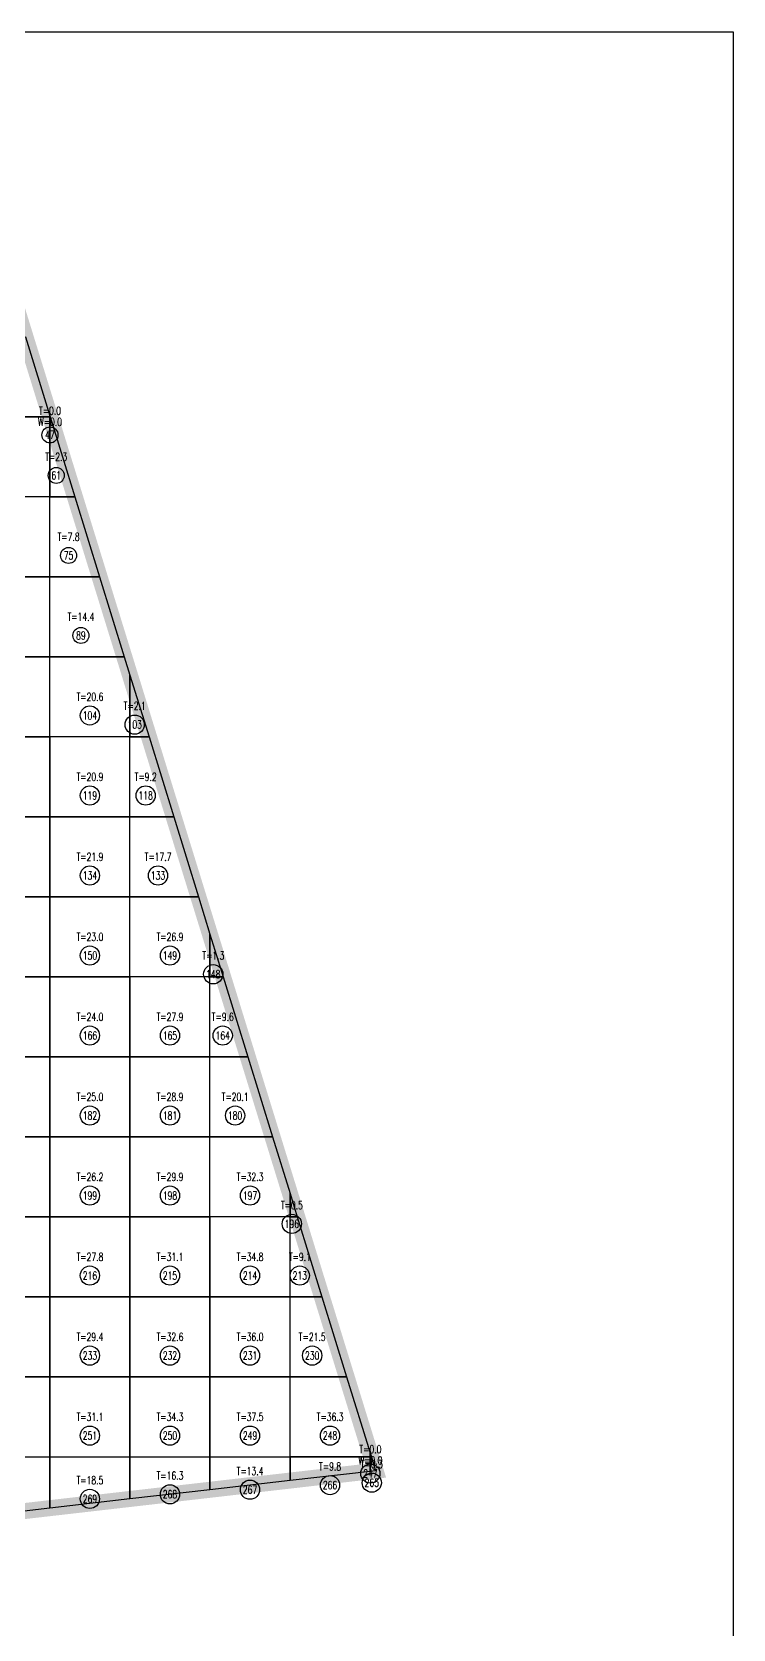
# Model space of a CAD drawing. Extents: x 4283 to 40403, y 1134 to 1764.
# Drawn here: x 14248.2 to 14292, y 1574.3 to 1674.1 of the extents above; entities that cross this region are included whole.
import ezdxf
from ezdxf.enums import TextEntityAlignment as Align

# ---------------------------------------------------------------- set-up
doc = ezdxf.new("R2010")
doc.units = 0
for name, color, linetype in [('tdz_15-3方格网', 2, 'Continuous'), ('tdz_15-3方格网计算', 7, 'Continuous'), ('tdz_土方计算图', 7, 'Continuous'), ('tdz_格田', 6, 'Continuous')]:
    doc.layers.add(name, color=color, linetype=linetype)
doc.styles.add('GLandNum', font='txt_____.ttf', dxfattribs={"width": 0.7, "height": 0.5})

msp = doc.modelspace()

# ---------------------------------------------------------------- linework, layer by layer
at = {"layer": 'tdz_15-3方格网', "linetype": 'Continuous'}
for points in [[(14249.317, 1650.103, 3390.774), (14249.317, 1650.045, 3390.774), (14244.317, 1650.045, 3390.792), (14244.317, 1655.045, 3390.765), (14247.791, 1655.045, 3390.757)], [(14244.317, 1645.045, 3390.819), (14244.317, 1650.045, 3390.792), (14249.317, 1650.045, 3390.774), (14249.317, 1645.045, 3390.79)], [(14249.335, 1650.045, 3390.774), (14249.317, 1650.045, 3390.774), (14249.317, 1650.103, 3390.774)], [(14249.317, 1650.045, 3390.774), (14249.335, 1650.045, 3390.774), (14250.878, 1645.045, 3390.791), (14249.317, 1645.045, 3390.79)], [(14244.317, 1645.045, 3390.819), (14244.317, 1640.045, 3390.846), (14249.317, 1640.045, 3390.817), (14249.317, 1645.045, 3390.79)], [(14249.317, 1645.045, 3390.79), (14250.878, 1645.045, 3390.791), (14252.421, 1640.045, 3390.808), (14249.317, 1640.045, 3390.817)], [(14244.317, 1640.045, 3390.846), (14244.317, 1635.045, 3390.873), (14249.317, 1635.045, 3390.844), (14249.317, 1640.045, 3390.817)], [(14249.317, 1640.045, 3390.817), (14252.421, 1640.045, 3390.808), (14253.964, 1635.045, 3390.825), (14249.317, 1635.045, 3390.844)], [(14244.317, 1635.045, 3390.873), (14244.317, 1630.045, 3390.9), (14249.317, 1630.045, 3390.871), (14249.317, 1635.045, 3390.844)], [(14254.317, 1633.904, 3390.829), (14254.317, 1630.045, 3390.842), (14249.317, 1630.045, 3390.871), (14249.317, 1635.045, 3390.844), (14253.964, 1635.045, 3390.825)], [(14255.508, 1630.045, 3390.842), (14254.317, 1630.045, 3390.842), (14254.317, 1633.904, 3390.829)], [(14244.317, 1630.045, 3390.9), (14244.317, 1625.045, 3390.927), (14249.317, 1625.045, 3390.898), (14249.317, 1630.045, 3390.871)], [(14249.317, 1630.045, 3390.871), (14249.317, 1625.045, 3390.898), (14254.317, 1625.045, 3390.869), (14254.317, 1630.045, 3390.842)], [(14254.317, 1630.045, 3390.842), (14255.508, 1630.045, 3390.842), (14257.051, 1625.045, 3390.86), (14254.317, 1625.045, 3390.869)], [(14244.317, 1625.045, 3390.927), (14244.317, 1620.045, 3390.954), (14249.317, 1620.045, 3390.925), (14249.317, 1625.045, 3390.898)], [(14249.317, 1625.045, 3390.898), (14249.317, 1620.045, 3390.925), (14254.317, 1620.045, 3390.896), (14254.317, 1625.045, 3390.869)], [(14254.317, 1625.045, 3390.869), (14257.051, 1625.045, 3390.86), (14258.594, 1620.045, 3390.877), (14254.317, 1620.045, 3390.896)], [(14244.317, 1620.045, 3390.954), (14244.317, 1615.045, 3390.98), (14249.317, 1615.045, 3390.952), (14249.317, 1620.045, 3390.925)], [(14249.317, 1620.045, 3390.925), (14249.317, 1615.045, 3390.952), (14254.317, 1615.045, 3390.923), (14254.317, 1620.045, 3390.896)], [(14259.317, 1617.704, 3390.885), (14259.317, 1615.045, 3390.894), (14254.317, 1615.045, 3390.923), (14254.317, 1620.045, 3390.896), (14258.594, 1620.045, 3390.877)], [(14260.137, 1615.045, 3390.894), (14259.317, 1615.045, 3390.894), (14259.317, 1617.704, 3390.885)], [(14244.317, 1615.045, 3390.98), (14244.317, 1610.045, 3391), (14249.317, 1610.045, 3390.978), (14249.317, 1615.045, 3390.952)], [(14249.317, 1615.045, 3390.952), (14249.317, 1610.045, 3390.978), (14254.317, 1610.045, 3390.95), (14254.317, 1615.045, 3390.923)], [(14254.317, 1615.045, 3390.923), (14254.317, 1610.045, 3390.95), (14259.317, 1610.045, 3390.921), (14259.317, 1615.045, 3390.894)], [(14259.317, 1615.045, 3390.894), (14260.137, 1615.045, 3390.894), (14261.681, 1610.045, 3390.911), (14259.317, 1610.045, 3390.921)], [(14244.317, 1610.045, 3391), (14244.317, 1605.045, 3391), (14249.317, 1605.045, 3391), (14249.317, 1610.045, 3390.978)], [(14249.317, 1610.045, 3390.978), (14249.317, 1605.045, 3391), (14254.317, 1605.045, 3390.976), (14254.317, 1610.045, 3390.95)], [(14254.317, 1610.045, 3390.95), (14254.317, 1605.045, 3390.976), (14259.317, 1605.045, 3390.948), (14259.317, 1610.045, 3390.921)], [(14259.317, 1610.045, 3390.921), (14261.681, 1610.045, 3390.911), (14263.224, 1605.045, 3390.928), (14259.317, 1605.045, 3390.948)], [(14244.317, 1605.045, 3391), (14244.317, 1600.045, 3391), (14249.317, 1600.045, 3391), (14249.317, 1605.045, 3391)], [(14249.317, 1605.045, 3391), (14249.317, 1600.045, 3391), (14254.317, 1600.045, 3391), (14254.317, 1605.045, 3390.976)], [(14254.317, 1605.045, 3390.976), (14254.317, 1600.045, 3391), (14259.317, 1600.045, 3390.974), (14259.317, 1605.045, 3390.948)], [(14264.317, 1601.505, 3390.941), (14264.317, 1600.045, 3390.946), (14259.317, 1600.045, 3390.974), (14259.317, 1605.045, 3390.948), (14263.224, 1605.045, 3390.928)], [(14264.767, 1600.045, 3390.946), (14264.317, 1600.045, 3390.946), (14264.317, 1601.505, 3390.941)], [(14244.317, 1600.045, 3391), (14244.317, 1595.045, 3391), (14249.317, 1595.045, 3391), (14249.317, 1600.045, 3391)], [(14249.317, 1600.045, 3391), (14249.317, 1595.045, 3391), (14254.317, 1595.045, 3391), (14254.317, 1600.045, 3391)], [(14254.317, 1600.045, 3391), (14254.317, 1595.045, 3391), (14259.317, 1595.045, 3391), (14259.317, 1600.045, 3390.974)], [(14259.317, 1600.045, 3390.974), (14259.317, 1595.045, 3391), (14264.317, 1595.045, 3390.972), (14264.317, 1600.045, 3390.946)], [(14264.317, 1600.045, 3390.946), (14264.767, 1600.045, 3390.946), (14266.311, 1595.045, 3390.963), (14264.317, 1595.045, 3390.972)], [(14244.317, 1595.045, 3391), (14244.317, 1590.045, 3391), (14249.317, 1590.045, 3391), (14249.317, 1595.045, 3391)], [(14249.317, 1595.045, 3391), (14249.317, 1590.045, 3391), (14254.317, 1590.045, 3391), (14254.317, 1595.045, 3391)], [(14254.317, 1595.045, 3391), (14254.317, 1590.045, 3391), (14259.317, 1590.045, 3391), (14259.317, 1595.045, 3391)], [(14259.317, 1595.045, 3391), (14259.317, 1590.045, 3391), (14264.317, 1590.045, 3390.999), (14264.317, 1595.045, 3390.972)], [(14264.317, 1595.045, 3390.972), (14266.311, 1595.045, 3390.963), (14267.854, 1590.045, 3390.98), (14264.317, 1590.045, 3390.999)], [(14244.317, 1590.045, 3391), (14244.317, 1585.045, 3391), (14249.317, 1585.045, 3391), (14249.317, 1590.045, 3391)], [(14249.317, 1590.045, 3391), (14249.317, 1585.045, 3391), (14254.317, 1585.045, 3391), (14254.317, 1590.045, 3391)], [(14254.317, 1590.045, 3391), (14254.317, 1585.045, 3391), (14259.317, 1585.045, 3391), (14259.317, 1590.045, 3391)], [(14259.317, 1590.045, 3391), (14259.317, 1585.045, 3391), (14264.317, 1585.045, 3391), (14264.317, 1590.045, 3390.999)], [(14269.317, 1585.306, 3390.996), (14269.317, 1585.045, 3390.997), (14264.317, 1585.045, 3391), (14264.317, 1590.045, 3390.999), (14267.854, 1590.045, 3390.98)], [(14244.317, 1581.272, 3391), (14244.317, 1585.045, 3391), (14249.317, 1585.045, 3391), (14249.317, 1581.846, 3391)], [(14249.317, 1581.846, 3391), (14249.317, 1585.045, 3391), (14254.317, 1585.045, 3391), (14254.317, 1582.42, 3391)], [(14254.317, 1582.42, 3391), (14254.317, 1585.045, 3391), (14259.317, 1585.045, 3391), (14259.317, 1582.995, 3391)], [(14259.317, 1582.995, 3391), (14259.317, 1585.045, 3391), (14264.317, 1585.045, 3391), (14264.317, 1583.569, 3391)], [(14264.317, 1583.569, 3391), (14264.317, 1585.045, 3391), (14269.317, 1585.045, 3390.997), (14269.317, 1584.143, 3391)], [(14269.397, 1585.045, 3390.997), (14269.317, 1585.045, 3390.997), (14269.317, 1585.306, 3390.996)], [(14269.317, 1585.045, 3390.997), (14269.397, 1585.045, 3390.997), (14269.663, 1584.183, 3391), (14269.317, 1584.143, 3391)]]:
    msp.add_polyline3d(points, close=True, dxfattribs=at)
at = {"layer": 'tdz_15-3方格网计算', "color": 7, "linetype": 'Continuous'}
for centre, radius in [((14249.321, 1648.908), 0.5), ((14249.712, 1646.379), 0.5), ((14250.483, 1641.379), 0.5), ((14251.255, 1636.379), 0.5), ((14251.817, 1631.379), 0.6), ((14254.615, 1630.808), 0.6), ((14251.817, 1626.379), 0.6), ((14255.298, 1626.379), 0.6), ((14251.817, 1621.379), 0.6), ((14256.07, 1621.379), 0.6), ((14251.817, 1616.379), 0.6), ((14256.817, 1616.379), 0.6), ((14259.522, 1615.208), 0.6), ((14251.817, 1611.379), 0.6), ((14256.817, 1611.379), 0.6), ((14260.113, 1611.379), 0.6), ((14251.817, 1606.379), 0.6), ((14256.817, 1606.379), 0.6), ((14260.885, 1606.379), 0.6), ((14251.817, 1601.379), 0.6), ((14256.817, 1601.379), 0.6), ((14261.817, 1601.379), 0.6), ((14264.429, 1599.609), 0.6), ((14251.817, 1596.379), 0.6), ((14256.817, 1596.379), 0.6), ((14261.817, 1596.379), 0.6), ((14264.928, 1596.379), 0.6), ((14251.817, 1591.379), 0.6), ((14256.817, 1591.379), 0.6), ((14261.817, 1591.379), 0.6), ((14265.7, 1591.379), 0.6), ((14251.817, 1586.379), 0.6), ((14256.817, 1586.379), 0.6), ((14261.817, 1586.379), 0.6), ((14266.817, 1586.379), 0.6), ((14266.817, 1583.284), 0.6), ((14269.337, 1584.009), 0.6), ((14269.424, 1583.438), 0.6), ((14251.817, 1582.423), 0.6), ((14256.817, 1582.71), 0.6), ((14261.817, 1582.997), 0.6)]:
    msp.add_circle(centre, radius, dxfattribs=at)
at = {"layer": 'tdz_土方计算图', "linetype": 'Continuous'}
for points in [[(14161.99, 1674.092), (14291.99, 1674.092)], [(14291.99, 1674.092), (14291.99, 1514.092)]]:
    msp.add_lwpolyline(points, dxfattribs=at)
at = {"layer": 'tdz_格田', "linetype": 'Continuous', "lineweight": 60, "const_width": 1}
msp.add_lwpolyline([(14190.115, 1575.045), (14184.317, 1667.412), (14242.207, 1673.139), (14269.663, 1584.183), (14190.115, 1575.045)], close=True, dxfattribs=at)

# ---------------------------------------------------------------- texts
at = {"layer": 'tdz_15-3方格网计算', "color": 173, "linetype": 'Continuous', "style": 'GLandNum', "width": 0.7}
for p in [(14249.321, 1649.724), (14269.337, 1584.826)]:
    msp.add_text('W=0.0', height=0.5, dxfattribs=at).set_placement(p, align=Align.MIDDLE_CENTER)
at = {"layer": 'tdz_15-3方格网计算', "color": 2, "linetype": 'Continuous', "style": 'GLandNum', "width": 0.7}
for s, p in [('T=0.0', (14249.321, 1650.424)), ('T=2.3', (14249.712, 1647.545)), ('T=7.8', (14250.483, 1642.545)), ('T=14.4', (14251.255, 1637.545)), ('T=20.6', (14251.817, 1632.545)), ('T=2.1', (14254.615, 1631.975)), ('T=20.9', (14251.817, 1627.545)), ('T=9.2', (14255.298, 1627.545)), ('T=21.9', (14251.817, 1622.545)), ('T=17.7', (14256.07, 1622.545)), ('T=23.0', (14251.817, 1617.545)), ('T=26.9', (14256.817, 1617.545)), ('T=1.3', (14259.522, 1616.375)), ('T=24.0', (14251.817, 1612.545)), ('T=27.9', (14256.817, 1612.545)), ('T=9.6', (14260.113, 1612.545)), ('T=25.0', (14251.817, 1607.545)), ('T=28.9', (14256.817, 1607.545)), ('T=20.1', (14260.885, 1607.545)), ('T=26.2', (14251.817, 1602.545)), ('T=29.9', (14256.817, 1602.545)), ('T=32.3', (14261.817, 1602.545)), ('T=0.5', (14264.429, 1600.775)), ('T=27.8', (14251.817, 1597.545)), ('T=31.1', (14256.817, 1597.545)), ('T=34.8', (14261.817, 1597.545)), ('T=9.1', (14264.928, 1597.545)), ('T=29.4', (14251.817, 1592.545)), ('T=32.6', (14256.817, 1592.545)), ('T=36.0', (14261.817, 1592.545)), ('T=21.5', (14265.7, 1592.545)), ('T=31.1', (14251.817, 1587.545)), ('T=34.3', (14256.817, 1587.545)), ('T=37.5', (14261.817, 1587.545)), ('T=36.3', (14266.817, 1587.545)), ('T=0.0', (14269.337, 1585.526)), ('T=0.3', (14269.424, 1584.604)), ('T=16.3', (14256.817, 1583.876)), ('T=13.4', (14261.817, 1584.164)), ('T=9.8', (14266.817, 1584.451)), ('T=18.5', (14251.817, 1583.589))]:
    msp.add_text(s, height=0.5, dxfattribs=at).set_placement(p, align=Align.MIDDLE_CENTER)
at = {"layer": 'tdz_15-3方格网计算', "color": 7, "linetype": 'Continuous', "style": 'GLandNum', "width": 0.7}
for s, p in [('47', (14249.321, 1648.908)), ('61', (14249.712, 1646.379)), ('75', (14250.483, 1641.379)), ('89', (14251.255, 1636.379)), ('104', (14251.817, 1631.379)), ('103', (14254.615, 1630.808)), ('119', (14251.817, 1626.379)), ('118', (14255.298, 1626.379)), ('134', (14251.817, 1621.379)), ('133', (14256.07, 1621.379)), ('150', (14251.817, 1616.379)), ('149', (14256.817, 1616.379)), ('148', (14259.522, 1615.208)), ('166', (14251.817, 1611.379)), ('165', (14256.817, 1611.379)), ('164', (14260.113, 1611.379)), ('182', (14251.817, 1606.379)), ('181', (14256.817, 1606.379)), ('180', (14260.885, 1606.379)), ('199', (14251.817, 1601.379)), ('198', (14256.817, 1601.379)), ('197', (14261.817, 1601.379)), ('196', (14264.429, 1599.609)), ('216', (14251.817, 1596.379)), ('215', (14256.817, 1596.379)), ('214', (14261.817, 1596.379)), ('213', (14264.928, 1596.379)), ('233', (14251.817, 1591.379)), ('232', (14256.817, 1591.379)), ('231', (14261.817, 1591.379)), ('230', (14265.7, 1591.379)), ('251', (14251.817, 1586.379)), ('250', (14256.817, 1586.379)), ('249', (14261.817, 1586.379)), ('248', (14266.817, 1586.379)), ('247', (14269.337, 1584.009)), ('268', (14256.817, 1582.71)), ('267', (14261.817, 1582.997)), ('266', (14266.817, 1583.284)), ('265', (14269.424, 1583.438)), ('269', (14251.817, 1582.423))]:
    msp.add_text(s, height=0.5, dxfattribs=at).set_placement(p, align=Align.MIDDLE_CENTER)

doc.saveas('drawing.dxf')
